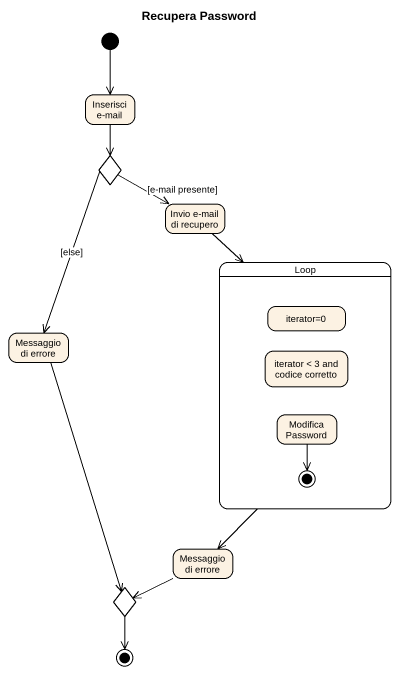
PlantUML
@startuml
title Recupera Password
hide empty description
state "Inserisci e-mail" as Inserisci_e_mail
state choice1 <<choice>>
state "Invio e-mail di recupero" as Invio_e_mail_di_recupero
state "Loop" as Loop_ {
  state "iterator=0" as iterator_0
  state "iterator < 3 and codice corretto" as iterator_3_and_codice
  state "Modifica Password" as Modifica_Password
  Modifica_Password --> [*]
}
state "Messaggio di errore" as Messaggio_di_errore
state "Messaggio di errore" as Messaggio_di_errore_2
state choice2 <<choice>>
[*] --> Inserisci_e_mail
Inserisci_e_mail --> choice1
choice1 -right-> Invio_e_mail_di_recupero : [e-mail presente]
choice1 --> Messaggio_di_errore : [else]
Invio_e_mail_di_recupero --> Loop_
Loop_ --> Messaggio_di_errore_2
Messaggio_di_errore --> choice2
Messaggio_di_errore_2 -left-> choice2
choice2 --> [*]
@enduml
